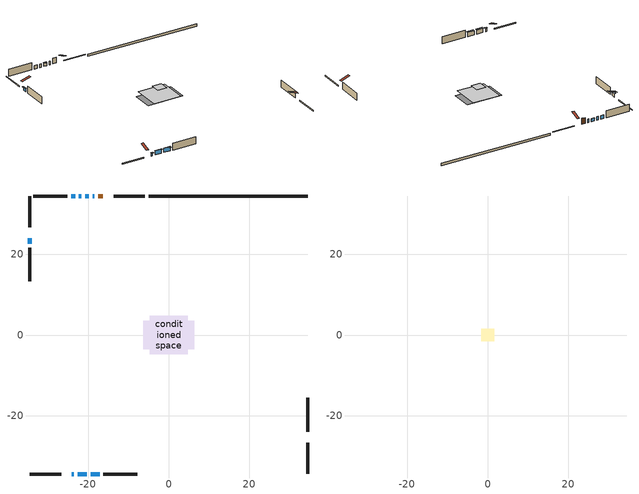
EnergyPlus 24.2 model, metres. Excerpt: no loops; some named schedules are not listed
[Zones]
conditioned space
 floor adiabatic (Floor2 construction): -4.74,-4.74 -4.74,4.74 4.74,4.74 4.74,-4.74 z0.61
 floor adiabatic (AdiabaticFloorConstruction): -4.74,-4.74 -4.74,4.74 4.74,4.74 4.74,-4.74 z0.61
 floor foundation (Slab1 construction): -6.31,-3.57 -6.31,3.57 6.31,3.57 6.31,-3.57 z-0.15
 wall outside (RimJoist1 construction): -5.91,34.52 -13.71,34.52 / -34.52,-34.52 -26.72,-34.52 / -34.52,34.52 -34.52,26.72 / 34.52,-34.52 34.52,-26.72 z0.61:0.91
 wall outside (AdiabaticWallConstruction 1): -16.38,34.52 -17.55,34.52 z0.61:2.64
 wall outside (AdiabaticWallConstruction): -24.05,-34.52 -23.53,-34.52 z0.61:1.58; -18.48,34.52 -18.88,34.52 / -21.7,34.52 -22.3,34.52 / -23.23,34.52 -24.25,34.52 z0.61:1.83; -22.61,-34.52 -20.32,-34.52 / -19.39,-34.52 -17.15,-34.52 z0.61:2.03; -19.81,34.52 -20.78,34.52 z0.61:1.68; -34.52,24.05 -34.52,22.65 z0.61:1.78
 wall outside (Wall1 construction): -25.18,34.52 -33.59,34.52 / -16.23,-34.52 -7.82,-34.52 / -34.52,21.72 -34.52,13.31 / 34.52,-24.05 34.52,-15.64 z0.61:3.05
 wall foundation (FoundationWall1 construction): 34.52,34.52 -4.98,34.52 z-0.15:0.61
 window (WindowConstruction 6): -24.05,-34.52 -23.54,-34.52 z0.61:1.58
 window (WindowConstruction 7): -18.48,34.52 -18.88,34.52 z0.61:1.83
 window (WindowConstruction): -22.61,-34.52 -20.32,-34.52 z0.61:2.03
 window (WindowConstruction 1): -19.39,-34.52 -17.16,-34.52 z0.61:2.03
 window (WindowConstruction 2): -19.81,34.52 -20.78,34.52 z0.61:1.68
 window (WindowConstruction 3): -21.7,34.52 -22.3,34.52 z0.61:1.83
 window (WindowConstruction 4): -23.23,34.52 -24.25,34.52 z0.61:1.83
 window (WindowConstruction 5): -34.52,24.05 -34.52,22.65 z0.61:1.78
 door (Door): -16.38,34.52 -17.55,34.52 z0.61:2.64
 ceiling adiabatic (AdiabaticFloorConstruction): 4.74,-4.74 4.74,4.74 -4.74,4.74 -4.74,-4.74 z0.61
attic - vented
 floor to conditioned space (Floor1 construction Reversed): -1.58,-1.58 -1.58,1.58 1.58,1.58 1.58,-1.58 z3.05
 roof outside (Roof1 construction): -15.45,34.52,3.05 -15.45,31.44,4.08 -14.64,31.44,4.08 -14.64,34.52,3.05; -24.97,-34.52,3.05 -24.97,-31.44,4.08 -25.79,-31.44,4.08 -25.79,-34.52,3.05; -34.52,24.97,3.05 -31.44,24.97,4.08 -31.44,25.79,4.08 -34.52,25.79,3.05; 34.52,-24.97,3.05 31.44,-24.97,4.08 31.44,-25.79,4.08 34.52,-25.79,3.05
shading: -23.39,-34.52 -24.19,-34.52 -24.19,-34.98 -23.39,-34.98 z1.73; -20.26,-34.52 -22.67,-34.52 -22.67,-34.98 -20.26,-34.98 z2.09; -17.09,-34.52 -19.45,-34.52 -19.45,-34.98 -17.09,-34.98 z2.09; -20.84,34.52 -19.75,34.52 -19.75,34.98 -20.84,34.98 z1.74; -34.52,22.59 -34.52,24.11 -34.98,24.11 -34.98,22.59 z1.84
[Building]
Building 1: Terrain=Suburbs
[Site:Location]
Windsor AP_ON: Latitude {deg}=42.28; Longitude {deg}=-82.96; Time Zone {hr}=-5; Elevation {m}=190; Keep Site Location Information=Yes
[Site:GroundTemperature:Shallow]
6.34957, 4.46684, 4.31606, 5.20952, 8.79623, 12.3662, 15.4612, 17.4219, 17.5884, 15.9938, 12.9777, 9.51722
[Site:WaterMainsTemperature]
Calculation Method=Schedule; Temperature Schedule=mains temperature schedule
[Material] Roughness=Rough; Thermal Absorptance=0.9
Name | Thickness {m} | Conductivity {W/m-K} | Density {kg/m3} | Specific Heat {J/kg-K} | Solar Absorptance | Visible Absorptance
asphalt or fiberglass shingles | 0.00635 | 0.162714 | 1121.4 | 1465.45 | 0.4 | 0.4
ceiling loosefill ins | 0.0846667 | 0.0480833 | 16.02 | 1046.75 | 0.7 | 0.7
ceiling stud and cavity | 0.1397 | 0.132893 | 65.682 | 1177.47 | 0.7 | 0.7
concrete 4.0 in. | 0.1016 | 1.803125 | 2242.8 | 837.4 | 0.7 | 0.7
concrete 8.0 in. | 0.2032 | 1.803125 | 2242.8 | 837.4 | 0.7 | 0.7
door material | 0.04445 | 0.053851 | 512.64 | 1214.23 | 0.7 | 0.7
exterior vertical ins | 0.00202101 | 0.029427 | 32.04 | 1214.23 | 0.7 | 0.7
floor covering | 0.0127 | 0.0433444 | 54.468 | 1339.84 | 0.6 | 0.6
floor rigid ins; wall rigid ins | 0.512978 | 0.029427 | 32.04 | 1214.23 | 0.7 | 0.7
floor stud and cavity | 0.1397 | 0.802225 | 92.3553 | 1139.71 | 0.7 | 0.7
floor stud and cavity 1 | 0.1397 | 1.75129 | 37.0049 | 1207.88 | 0.7 | 0.7
furniture material conditioned space 1 | 0.1524 | 0.115458 | 640.8 | 1214.23 | 0.6 | 0.6
gypsum board | 0.0127 | 0.160291 | 801 | 837.4 | 0.6 | 0.6
gypsum board 1 | 0.0127 | 0.160291 | 801 | 837.4 | 0.7 | 0.7
osb sheathing 0.5 in. | 0.0127 | 0.115458 | 512.64 | 1214.23 | 0.7 | 0.7
osb sheathing 0.75 in. | 0.01905 | 0.115458 | 512.64 | 1214.23 | 0.7 | 0.7
rim joist stud and cavity | 0.0508 | 0.165372 | 50.32683 | 1063.81 | 0.6 | 0.6
wall stud and cavity | 0.1397 | 0.0738717 | 139.0536 | 1170.24 | 0.7 | 0.7
wall stud and cavity 1 | 0.0889 | 0.380278 | 52.3479 | 1209.89 | 0.7 | 0.7
wall stud and cavity 2 | 0.0889 | 0.391764 | 83.0341 | 1211.67 | 0.7 | 0.7
wood siding | 0.0254 | 0.102417 | 544.68 | 1172.36 | 0.4 | 0.4
wood siding 1; wood siding 2; wood siding 3 | 0.0254 | 0.102417 | 544.68 | 1172.36 | 0.7 | 0.7
[WindowMaterial:SimpleGlazingSystem]
Name | U-Factor {W/m2-K} | Solar Heat Gain Coefficient
WindowMaterial | 1.68409 | 0.58
WindowMaterial 1 | 2.830483 | 0.57
WindowMaterial 2 | 2.86058 | 0.54
WindowMaterial 3 | 2.8884 | 0.5
WindowMaterial 4 | 2.84581 | 0.55
WindowMaterial 5 | 2.87988 | 0.54
WindowMaterial 6 | 1.851028 | 0.5
WindowMaterial 7 | 2.97868 | 0.42
[Construction]
AdiabaticFloorConstruction: floor stud and cavity 1, floor rigid ins, osb sheathing 0.75 in., floor covering
AdiabaticWallConstruction: wood siding 2, wall rigid ins, wall stud and cavity 1, gypsum board
AdiabaticWallConstruction 1: wood siding 3, wall rigid ins, wall stud and cavity 1, gypsum board
Door: door material
Floor1 construction Reversed: gypsum board, ceiling stud and cavity, ceiling loosefill ins
Floor2 construction: floor stud and cavity, osb sheathing 0.75 in., floor covering
FoundationWall1 construction: concrete 8.0 in., gypsum board 1
furniture construction conditioned space 1: furniture material conditioned space 1
PartitionWallConstruction: gypsum board, wall stud and cavity 2, gypsum board
RimJoist1 construction: wood siding 1, rim joist stud and cavity
Roof1 construction: asphalt or fiberglass shingles
Slab1 construction: concrete 4.0 in.
Wall1 construction: wood siding, osb sheathing 0.5 in., wall stud and cavity, gypsum board
WindowConstruction: WindowMaterial
WindowConstruction 1: WindowMaterial 1
WindowConstruction 2: WindowMaterial 2
WindowConstruction 3: WindowMaterial 3
WindowConstruction 4: WindowMaterial 4
WindowConstruction 5: WindowMaterial 5
WindowConstruction 6: WindowMaterial 6
WindowConstruction 7: WindowMaterial 7
[Zone] Multiplier=1; Part of Total Floor Area=Yes
Name | Volume {m3}
attic - vented | 1.66667
conditioned space | 310
[Space]
Name | Zone | Volume {m3}
attic - vented 1 | attic - vented | 1.66667
conditioned space 1 | conditioned space | 310
[ZoneInfiltration:EffectiveLeakageArea]
infil attic - vented 1: Zone or Space=attic - vented 1; Schedule=Always On Discrete; Effective Air Leakage Area {cm2}=444.444; Stack Coefficient=7.13943e-05; Wind Coefficient=5.70889e-06
[ZoneMixing]
whole house fan mix: Zone or Space=attic - vented; Schedule=Always On Continuous; Design Flow Rate Calculation Method=Flow/Zone; Design Flow Rate {m3/s}=0; Source Zone or Space=conditioned space
[SurfaceProperty:ExposedFoundationPerimeter]
Slab1: Exposed Perimeter Calculation Method=TotalExposedPerimeter; Total Exposed Perimeter {m}=39.498
[InternalMass] Zone or ZoneList=conditioned space; Space or SpaceList=conditioned space 1
Name | Construction | Surface Area {m2}
furniture mass conditioned space 1 | furniture construction conditioned space 1 | 107.979
partition wall mass | PartitionWallConstruction | 179.973
[Lights]
interior lighting: Zone or ZoneList or Space or SpaceList=conditioned space 1; Schedule=interior lighting schedule; Design Level Calculation Method=LightingLevel; Lighting Level {W}=343.2; Return Air Fraction=0; Fraction Radiant=0.6; Fraction Visible=0.2; Fraction Replaceable=1
[People]
occupants: Zone or ZoneList or Space or SpaceList=conditioned space 1; Number of People Schedule=occupants schedule; Number of People Calculation Method=People; Number of People=3; Fraction Radiant=0.314171; Sensible Heat Fraction=0.56303; Activity Level Schedule=occupants activity schedule; Carbon Dioxide Generation Rate {m3/s-W}=0; Enable ASHRAE 55 Comfort Warnings=No; Mean Radiant Temperature Calculation Type=EnclosureAveraged
[ElectricEquipment] Zone or ZoneList or Space or SpaceList=conditioned space 1; Design Level Calculation Method=EquipmentLevel
Name | Schedule | Design Level {W} | Fraction Latent | Fraction Radiant | Fraction Lost
clothes dryer | clothes dryer schedule | 140.772 | 0.015 | 0.081 | 0.85
clothes washer | clothes washer schedule | 32.1985 | 0.03 | 0.162 | 0.7
cooking range | cooking range schedule | 215.147 | 0.08 | 0.432 | 0.2
dishwasher | dishwasher schedule | 66.8632 | 0.3 | 0.18 | 0.4
fridge | fridge schedule | 72.9452 | 0 | 0.6 | 0
mech vent house fan | mech vent house fan schedule | 0 | 0 | 0 | 1
mech vent house fan cfis | mech vent house fan cfis schedule | 0 | 0 | 0 | 0
misc plug loads | misc plug loads schedule | 494.7 | 0.045 | 0.513 | 0.1
whole house fan | Always On Discrete | 0 | 0 | 0 | 1
[OtherEquipment] Zone or ZoneList or Space or SpaceList=conditioned space 1; Design Level Calculation Method=EquipmentLevel
Name | Fuel Type | Schedule | Design Level {W} | Fraction Latent | Fraction Radiant | Fraction Lost
clothes dryer 1 | Electricity | clothes dryer schedule | 0 | 0.015 | 0.081 | 0.85
cooking range 1 | Electricity | cooking range schedule | 0 | 0.08 | 0.432 | 0.2
general water use latent | None | general water use schedule | 62.594 | 1 | 0 | 0
general water use sensible | None | general water use schedule | -61.6891 | 0 | 0.6 | 0
mech vent house fan latent load | None | Always On Discrete | 0 | 1 | 0 | 0
mech vent house fan sensible load | None | Always On Discrete | 0 | 0 | 0 | 0
water heater energy adjustment1 | Electricity | Always On Discrete | 0.01 | 0 | 0 | 1
[ZoneInfiltration:DesignFlowRate] Zone or ZoneList or Space or SpaceList=conditioned space 1; Schedule=Always On Discrete; Design Flow Rate Calculation Method=Flow/Zone; Design Flow Rate {m3/s}=0
infil flow; natural vent flow; whole house fan flow
[AvailabilityManager:Scheduled]
central ac and furnace airloop Availability Manager: Schedule=Always On Discrete
[Foundation:Kiva]
Foundation Kiva 1: Initial Indoor Air Temperature {C}=18; Wall Height Above Grade {m}=0.609996; Wall Depth Below Slab {m}=0.2032; Custom Block Material Name 1=exterior vertical ins; Custom Block Depth 1 {m}=0.759988; Custom Block X Position 1 {m}=0.2159; Custom Block Z Position 1 {m}=0
[Foundation:Kiva:Settings]
Soil Conductivity {W/m-K}=0.849921; Soil Density {kg/m3}=1842.3; Soil Specific Heat {J/kg-K}=418.7; Ground Solar Absorptivity=0.9; Ground Thermal Absorptivity=0.9; Ground Surface Roughness {m}=0.03; Far-Field Width {m}=40; Deep-Ground Boundary Condition=ZeroFlux; Deep-Ground Depth {m}=40; Minimum Cell Dimension {m}=0.2; Maximum Cell Growth Coefficient=3; Simulation Timestep=Timestep
[Exterior:Lights]
exterior lighting: Schedule=exterior lighting schedule; Design Level {W}=75.6
[EnergyManagementSystem:GlobalVariable]
central_ac_and_furnace_airloop_Fan_RTF
infil_program_Qfan
infil_program_Qinf
natural_vent_program_Qnv
natural_vent_program_Qwhf
[EnergyManagementSystem:Sensor]
Name | Output:Variable or Output:Meter Index Key | Output:Variable or Output:Meter
airflow_gain | infil flow | Infiltration Sensible Heat Gain Energy
airflow_gain_1 | natural vent flow | Infiltration Sensible Heat Gain Energy
airflow_gain_2 | whole house fan flow | Infiltration Sensible Heat Gain Energy
airflow_loss | infil flow | Infiltration Sensible Heat Loss Energy
airflow_loss_1 | natural vent flow | Infiltration Sensible Heat Loss Energy
airflow_loss_2 | whole house fan flow | Infiltration Sensible Heat Loss Energy
clg_load_cond |  | Cooling:EnergyTransfer:Zone:CONDITIONED SPACE
clg_sp_s; clg_sp_s_1 | cooling setpoint | Schedule Value
clothes_dryer_exhaust_0_sch_s | clothes dryer exhaust 0 schedule | Schedule Value
cool_season | cooling season schedule | Schedule Value
htg_load_cond |  | Heating:EnergyTransfer:Zone:CONDITIONED SPACE
htg_sp_s; htg_sp_s_1 | heating setpoint | Schedule Value
ig_ee_conv | clothes dryer | Electric Equipment Convective Heating Energy
ig_ee_conv_2 | cooking range | Electric Equipment Convective Heating Energy
ig_ee_conv_4 | fridge | Electric Equipment Convective Heating Energy
ig_ee_conv_5 | misc plug loads | Electric Equipment Convective Heating Energy
ig_ee_conv_6 | whole house fan | Electric Equipment Convective Heating Energy
ig_ee_rad | clothes dryer | Electric Equipment Radiant Heating Energy
ig_ee_rad_2 | cooking range | Electric Equipment Radiant Heating Energy
ig_ee_rad_4 | fridge | Electric Equipment Radiant Heating Energy
ig_ee_rad_5 | misc plug loads | Electric Equipment Radiant Heating Energy
ig_ee_rad_6 | whole house fan | Electric Equipment Radiant Heating Energy
ig_lgt_conv | interior lighting | Lights Convective Heating Energy
ig_lgt_rad | interior lighting | Lights Radiant Heating Energy
ig_lgt_vis | interior lighting | Lights Visible Radiation Heating Energy
ig_oe_conv | clothes dryer 1 | Other Equipment Convective Heating Energy
ig_oe_conv_1 | cooking range 1 | Other Equipment Convective Heating Energy
ig_oe_conv_2 | general water use latent | Other Equipment Convective Heating Energy
ig_oe_conv_3 | general water use sensible | Other Equipment Convective Heating Energy
ig_oe_conv_4 | water heater energy adjustment1 | Other Equipment Convective Heating Energy
ig_oe_rad | clothes dryer 1 | Other Equipment Radiant Heating Energy
ig_oe_rad_1 | cooking range 1 | Other Equipment Radiant Heating Energy
ig_oe_rad_2 | general water use latent | Other Equipment Radiant Heating Energy
ig_oe_rad_3 | general water use sensible | Other Equipment Radiant Heating Energy
ig_oe_rad_4 | water heater energy adjustment1 | Other Equipment Radiant Heating Energy
ig_ppl_conv | occupants | People Convective Heating Energy
ig_ppl_rad | occupants | People Radiant Heating Energy
im_conv | furniture mass conditioned space 1 | Surface Inside Face Convection Heat Gain Energy
im_conv_1 | partition wall mass | Surface Inside Face Convection Heat Gain Energy
im_ig | furniture mass conditioned space 1 | Surface Inside Face Internal Gains Radiation Heat Gain Energy
im_ig_1 | partition wall mass | Surface Inside Face Internal Gains Radiation Heat Gain Energy
im_lgt | furniture mass conditioned space 1 | Surface Inside Face Lights Radiation Heat Gain Energy
im_lgt_1 | partition wall mass | Surface Inside Face Lights Radiation Heat Gain Energy
im_sol | furniture mass conditioned space 1 | Surface Inside Face Solar Radiation Heat Gain Energy
im_sol_1 | partition wall mass | Surface Inside Face Solar Radiation Heat Gain Energy
im_surf | furniture mass conditioned space 1 | Surface Inside Face Net Surface Thermal Radiation Heat Gain Energy
im_surf_1 | partition wall mass | Surface Inside Face Net Surface Thermal Radiation Heat Gain Energy
mv_conv | mech vent house fan | Electric Equipment Convective Heating Energy
mv_conv_1 | mech vent house fan cfis | Electric Equipment Convective Heating Energy
mv_conv_2 | mech vent house fan latent load | Other Equipment Convective Heating Energy
mv_conv_3 | mech vent house fan sensible load | Other Equipment Convective Heating Energy
mv_rad | mech vent house fan | Electric Equipment Radiant Heating Energy
mv_rad_1 | mech vent house fan cfis | Electric Equipment Radiant Heating Energy
mv_rad_2 | mech vent house fan latent load | Other Equipment Radiant Heating Energy
mv_rad_3 | mech vent house fan sensible load | Other Equipment Radiant Heating Energy
natural_vent_s | natural vent schedule | Schedule Value
out_pb_s |  | Site Outdoor Air Barometric Pressure
out_wt_s |  | Site Outdoor Air Humidity Ratio
site_vw_s |  | Site Wind Speed
ss_back_out | Window1 | Surface Window Shortwave from Zone Back Out Window Heat Transfer Rate
ss_back_out_1 | Window2 | Surface Window Shortwave from Zone Back Out Window Heat Transfer Rate
ss_back_out_2 | Window3 | Surface Window Shortwave from Zone Back Out Window Heat Transfer Rate
ss_back_out_3 | Window4 | Surface Window Shortwave from Zone Back Out Window Heat Transfer Rate
ss_back_out_4 | Window6 | Surface Window Shortwave from Zone Back Out Window Heat Transfer Rate
ss_back_out_5 | Window7 | Surface Window Shortwave from Zone Back Out Window Heat Transfer Rate
ss_back_out_6 | Window8 | Surface Window Shortwave from Zone Back Out Window Heat Transfer Rate
ss_back_out_7 | Window9 | Surface Window Shortwave from Zone Back Out Window Heat Transfer Rate
ss_conv | Door1 | Surface Inside Face Convection Heat Gain Energy
ss_conv_1 | Window1 | Surface Inside Face Convection Heat Gain Energy
ss_conv_2 | Window2 | Surface Inside Face Convection Heat Gain Energy
ss_conv_3 | Window3 | Surface Inside Face Convection Heat Gain Energy
ss_conv_4 | Window4 | Surface Inside Face Convection Heat Gain Energy
ss_conv_5 | Window6 | Surface Inside Face Convection Heat Gain Energy
ss_conv_6 | Window7 | Surface Inside Face Convection Heat Gain Energy
ss_conv_7 | Window8 | Surface Inside Face Convection Heat Gain Energy
ss_conv_8 | Window9 | Surface Inside Face Convection Heat Gain Energy
ss_ig | Door1 | Surface Inside Face Internal Gains Radiation Heat Gain Energy
ss_ig_1 | Window1 | Surface Inside Face Internal Gains Radiation Heat Gain Energy
ss_ig_2 | Window2 | Surface Inside Face Internal Gains Radiation Heat Gain Energy
ss_ig_3 | Window3 | Surface Inside Face Internal Gains Radiation Heat Gain Energy
ss_ig_4 | Window4 | Surface Inside Face Internal Gains Radiation Heat Gain Energy
ss_ig_5 | Window6 | Surface Inside Face Internal Gains Radiation Heat Gain Energy
ss_ig_6 | Window7 | Surface Inside Face Internal Gains Radiation Heat Gain Energy
ss_ig_7 | Window8 | Surface Inside Face Internal Gains Radiation Heat Gain Energy
ss_ig_8 | Window9 | Surface Inside Face Internal Gains Radiation Heat Gain Energy
ss_lgt | Door1 | Surface Inside Face Lights Radiation Heat Gain Energy
ss_sol | Door1 | Surface Inside Face Solar Radiation Heat Gain Energy
ss_surf | Door1 | Surface Inside Face Net Surface Thermal Radiation Heat Gain Energy
ss_surf_1 | Window1 | Surface Inside Face Net Surface Thermal Radiation Heat Gain Energy
ss_surf_2 | Window2 | Surface Inside Face Net Surface Thermal Radiation Heat Gain Energy
ss_surf_3 | Window3 | Surface Inside Face Net Surface Thermal Radiation Heat Gain Energy
ss_surf_4 | Window4 | Surface Inside Face Net Surface Thermal Radiation Heat Gain Energy
ss_surf_5 | Window6 | Surface Inside Face Net Surface Thermal Radiation Heat Gain Energy
ss_surf_6 | Window7 | Surface Inside Face Net Surface Thermal Radiation Heat Gain Energy
ss_surf_7 | Window8 | Surface Inside Face Net Surface Thermal Radiation Heat Gain Energy
ss_surf_8 | Window9 | Surface Inside Face Net Surface Thermal Radiation Heat Gain Energy
ss_trans_in | Window1 | Surface Window Transmitted Solar Radiation Rate
ss_trans_in_1 | Window2 | Surface Window Transmitted Solar Radiation Rate
ss_trans_in_2 | Window3 | Surface Window Transmitted Solar Radiation Rate
ss_trans_in_3 | Window4 | Surface Window Transmitted Solar Radiation Rate
ss_trans_in_4 | Window6 | Surface Window Transmitted Solar Radiation Rate
ss_trans_in_5 | Window7 | Surface Window Transmitted Solar Radiation Rate
ss_trans_in_6 | Window8 | Surface Window Transmitted Solar Radiation Rate
ss_trans_in_7 | Window9 | Surface Window Transmitted Solar Radiation Rate
ss_trans_out | Window1 | Surface Inside Face Initial Transmitted Diffuse Transmitted Out Window Solar Radiation Rate
ss_trans_out_1 | Window2 | Surface Inside Face Initial Transmitted Diffuse Transmitted Out Window Solar Radiation Rate
ss_trans_out_2 | Window3 | Surface Inside Face Initial Transmitted Diffuse Transmitted Out Window Solar Radiation Rate
ss_trans_out_3 | Window4 | Surface Inside Face Initial Transmitted Diffuse Transmitted Out Window Solar Radiation Rate
ss_trans_out_4 | Window6 | Surface Inside Face Initial Transmitted Diffuse Transmitted Out Window Solar Radiation Rate
ss_trans_out_5 | Window7 | Surface Inside Face Initial Transmitted Diffuse Transmitted Out Window Solar Radiation Rate
ss_trans_out_6 | Window8 | Surface Inside Face Initial Transmitted Diffuse Transmitted Out Window Solar Radiation Rate
ss_trans_out_7 | Window9 | Surface Inside Face Initial Transmitted Diffuse Transmitted Out Window Solar Radiation Rate
s_conv | Floor1 | Surface Inside Face Convection Heat Gain Energy
s_conv_1 | Floor2 | Surface Inside Face Convection Heat Gain Energy
s_conv_10 | Wall1:0 | Surface Inside Face Convection Heat Gain Energy
s_conv_11 | Wall1:180 | Surface Inside Face Convection Heat Gain Energy
s_conv_12 | Wall1:270 | Surface Inside Face Convection Heat Gain Energy
s_conv_13 | Wall1:90 | Surface Inside Face Convection Heat Gain Energy
s_conv_2 | FoundationWall1 | Surface Inside Face Convection Heat Gain Energy
s_conv_3 | inferred conditioned ceiling | Surface Inside Face Convection Heat Gain Energy
s_conv_4 | inferred conditioned floor | Surface Inside Face Convection Heat Gain Energy
s_conv_5 | RimJoist1:0 | Surface Inside Face Convection Heat Gain Energy
s_conv_6 | RimJoist1:180 | Surface Inside Face Convection Heat Gain Energy
s_conv_7 | RimJoist1:270 | Surface Inside Face Convection Heat Gain Energy
s_conv_8 | RimJoist1:90 | Surface Inside Face Convection Heat Gain Energy
s_conv_9 | Slab1 | Surface Inside Face Convection Heat Gain Energy
s_ig | Floor1 | Surface Inside Face Internal Gains Radiation Heat Gain Energy
s_ig_1 | Floor2 | Surface Inside Face Internal Gains Radiation Heat Gain Energy
s_ig_10 | Wall1:0 | Surface Inside Face Internal Gains Radiation Heat Gain Energy
s_ig_11 | Wall1:180 | Surface Inside Face Internal Gains Radiation Heat Gain Energy
s_ig_12 | Wall1:270 | Surface Inside Face Internal Gains Radiation Heat Gain Energy
s_ig_13 | Wall1:90 | Surface Inside Face Internal Gains Radiation Heat Gain Energy
s_ig_2 | FoundationWall1 | Surface Inside Face Internal Gains Radiation Heat Gain Energy
s_ig_3 | inferred conditioned ceiling | Surface Inside Face Internal Gains Radiation Heat Gain Energy
s_ig_4 | inferred conditioned floor | Surface Inside Face Internal Gains Radiation Heat Gain Energy
s_ig_5 | RimJoist1:0 | Surface Inside Face Internal Gains Radiation Heat Gain Energy
s_ig_6 | RimJoist1:180 | Surface Inside Face Internal Gains Radiation Heat Gain Energy
s_ig_7 | RimJoist1:270 | Surface Inside Face Internal Gains Radiation Heat Gain Energy
s_ig_8 | RimJoist1:90 | Surface Inside Face Internal Gains Radiation Heat Gain Energy
s_ig_9 | Slab1 | Surface Inside Face Internal Gains Radiation Heat Gain Energy
s_lgt | Floor1 | Surface Inside Face Lights Radiation Heat Gain Energy
s_lgt_1 | Floor2 | Surface Inside Face Lights Radiation Heat Gain Energy
s_lgt_10 | Wall1:0 | Surface Inside Face Lights Radiation Heat Gain Energy
s_lgt_11 | Wall1:180 | Surface Inside Face Lights Radiation Heat Gain Energy
s_lgt_12 | Wall1:270 | Surface Inside Face Lights Radiation Heat Gain Energy
s_lgt_13 | Wall1:90 | Surface Inside Face Lights Radiation Heat Gain Energy
s_lgt_2 | FoundationWall1 | Surface Inside Face Lights Radiation Heat Gain Energy
s_lgt_3 | inferred conditioned ceiling | Surface Inside Face Lights Radiation Heat Gain Energy
s_lgt_4 | inferred conditioned floor | Surface Inside Face Lights Radiation Heat Gain Energy
s_lgt_5 | RimJoist1:0 | Surface Inside Face Lights Radiation Heat Gain Energy
s_lgt_6 | RimJoist1:180 | Surface Inside Face Lights Radiation Heat Gain Energy
s_lgt_7 | RimJoist1:270 | Surface Inside Face Lights Radiation Heat Gain Energy
s_lgt_8 | RimJoist1:90 | Surface Inside Face Lights Radiation Heat Gain Energy
s_lgt_9 | Slab1 | Surface Inside Face Lights Radiation Heat Gain Energy
s_sol | Floor1 | Surface Inside Face Solar Radiation Heat Gain Energy
s_sol_1 | Floor2 | Surface Inside Face Solar Radiation Heat Gain Energy
s_sol_10 | Wall1:0 | Surface Inside Face Solar Radiation Heat Gain Energy
s_sol_11 | Wall1:180 | Surface Inside Face Solar Radiation Heat Gain Energy
s_sol_12 | Wall1:270 | Surface Inside Face Solar Radiation Heat Gain Energy
s_sol_13 | Wall1:90 | Surface Inside Face Solar Radiation Heat Gain Energy
s_sol_2 | FoundationWall1 | Surface Inside Face Solar Radiation Heat Gain Energy
s_sol_3 | inferred conditioned ceiling | Surface Inside Face Solar Radiation Heat Gain Energy
s_sol_4 | inferred conditioned floor | Surface Inside Face Solar Radiation Heat Gain Energy
s_sol_5 | RimJoist1:0 | Surface Inside Face Solar Radiation Heat Gain Energy
s_sol_6 | RimJoist1:180 | Surface Inside Face Solar Radiation Heat Gain Energy
s_sol_7 | RimJoist1:270 | Surface Inside Face Solar Radiation Heat Gain Energy
s_sol_8 | RimJoist1:90 | Surface Inside Face Solar Radiation Heat Gain Energy
s_sol_9 | Slab1 | Surface Inside Face Solar Radiation Heat Gain Energy
s_surf | Floor1 | Surface Inside Face Net Surface Thermal Radiation Heat Gain Energy
s_surf_1 | Floor2 | Surface Inside Face Net Surface Thermal Radiation Heat Gain Energy
s_surf_10 | Wall1:0 | Surface Inside Face Net Surface Thermal Radiation Heat Gain Energy
s_surf_11 | Wall1:180 | Surface Inside Face Net Surface Thermal Radiation Heat Gain Energy
s_surf_12 | Wall1:270 | Surface Inside Face Net Surface Thermal Radiation Heat Gain Energy
s_surf_13 | Wall1:90 | Surface Inside Face Net Surface Thermal Radiation Heat Gain Energy
s_surf_2 | FoundationWall1 | Surface Inside Face Net Surface Thermal Radiation Heat Gain Energy
s_surf_3 | inferred conditioned ceiling | Surface Inside Face Net Surface Thermal Radiation Heat Gain Energy
s_surf_4 | inferred conditioned floor | Surface Inside Face Net Surface Thermal Radiation Heat Gain Energy
s_surf_5 | RimJoist1:0 | Surface Inside Face Net Surface Thermal Radiation Heat Gain Energy
s_surf_6 | RimJoist1:180 | Surface Inside Face Net Surface Thermal Radiation Heat Gain Energy
s_surf_7 | RimJoist1:270 | Surface Inside Face Net Surface Thermal Radiation Heat Gain Energy
s_surf_8 | RimJoist1:90 | Surface Inside Face Net Surface Thermal Radiation Heat Gain Energy
s_surf_9 | Slab1 | Surface Inside Face Net Surface Thermal Radiation Heat Gain Energy
[EnergyManagementSystem:Actuator]
fridge_schedule_act: Actuated Component Unique=fridge schedule; Actuated Component Type=Schedule:Constant; Actuated Component Control Type=Schedule Value
